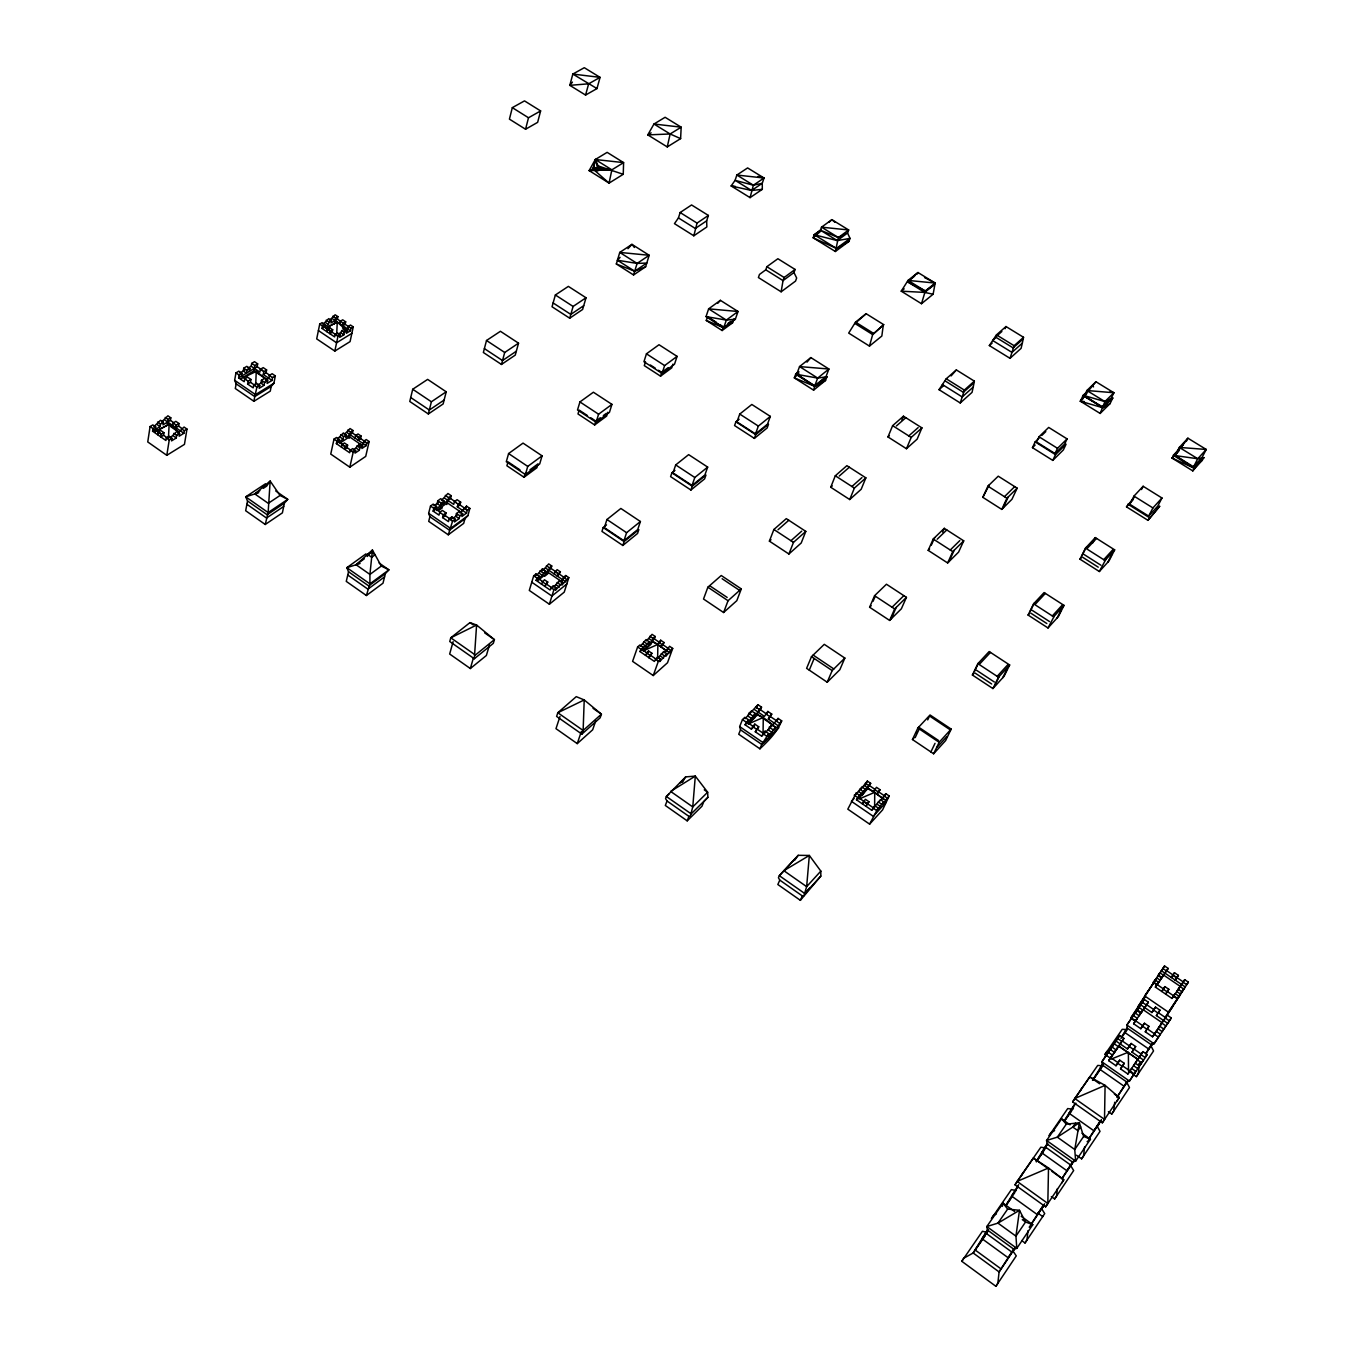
<?xml version="1.0" encoding="UTF-8"?>
<svg xmlns="http://www.w3.org/2000/svg" width="1354" height="1354" viewBox="0 0 1354 1354"><rect width="100%" height="100%" fill="white"/><g stroke="black" fill="none" stroke-linecap="round" stroke-linejoin="round"><path stroke-width="1.5" d="M779.786 880.117L777.839 884.517L800.349 900.325L820.812 876.123L820.829 871.113L809.337 855.457L798.183 855.322L779.329 875.683L778.432 877.747L779.786 880.117L802.347 895.942L803.954 895.654L806.645 886.65L809.337 855.457L783.848 870.69L806.645 886.65L820.829 871.113M874.633 807.119L874.718 792.327L867.762 788.671L858.825 798.301M763.064 734.071L763.267 717.468L757.191 714.387L747.797 723.476M657.621 658.67L657.875 644.402L652.611 641.864L642.812 650.462M1102.325 1122.804L1104.509 1119.403L1105.084 1085.366L1089.784 1076.887L1072.639 1101.919L1102.325 1122.804L1119.267 1097.502L1105.084 1085.366L1074.771 1098.483L1072.639 1101.919M1045.643 1206.854L1047.827 1203.452L1048.504 1167.977L1033.356 1158.093L1015.026 1184.835L1045.643 1206.854L1063.77 1179.808L1048.504 1167.977L1017.142 1181.399L1015.026 1184.835M623.246 174.294L623.602 162.615L607.134 152.359L595.32 159.518L589.125 170.604L609.063 183.112L623.246 174.294L598.146 165.933L595.32 159.518L623.602 162.615L611.856 169.842L589.125 170.604L592.984 168.945L611.856 169.842L609.063 183.112L592.984 168.945L595.32 159.518L611.856 169.842L593.543 167.439L592.984 168.945M255.703 384.773L256.245 371.436L253.892 370.844L241.029 378.646L256.245 371.436L266.84 379.543L253.892 370.844L254.874 365.546L257.666 363.854L254.501 361.704L251.709 363.397L251.184 366.223L247.917 368.186M973.238 387.058L974.355 381.134L956.364 369.93L946.226 378.781L939.033 389.681L960.24 402.967L972.037 392.372L973.238 387.058L962.203 396.942L960.24 402.967M336.723 333.727L337.264 322.032L325.688 328.074M168.387 438.967L169.148 424.242L154.982 431.774L155.727 426.95L152.816 424.919L150.091 426.561L147.755 441.946L166.796 455.316L184.449 444.383L186.97 429.083L184.059 427.052L177.831 433.195M680.605 138.633L681.18 127.174L665.102 117.29L653.965 124.026L647.787 134.892L667.268 146.926L680.605 138.633L670.128 133.978L653.965 124.026L681.18 127.174L670.128 133.978L647.787 134.892L651.139 132.861M1022.338 343.137L1023.539 337.298L1005.988 326.534L996.476 334.861L989.334 345.558L1009.999 358.319L1021.085 348.367L1022.338 343.137L1011.98 352.395L1009.999 358.319M1028.008 1230.668L1026.958 1239.976L1025.012 1242.989L1021.661 1240.552M1057.406 1188.626L1056.577 1195.937L1054.631 1198.967L1051.33 1196.597M1084.605 1146.821L1083.572 1155.808L1081.626 1158.838L1076.481 1155.199M1114.714 1102.224L1113.699 1111.042L1111.736 1114.071L1108.367 1111.702M1139.526 1063.195L1138.308 1073.62L1136.344 1076.633L1133.027 1074.331M883.163 326.06L881.843 336.029L869.471 346.099L848.687 333.084L855.542 322.117L866.137 313.705L883.722 324.655L872.67 334.556L869.471 346.099M933.126 294.224L935.157 283.054L917.995 272.526L908.043 280.413L901.239 291.178L921.499 303.702L933.126 294.224L924.731 292.413L901.239 291.178L904.167 288.842M170.215 437.867L176.68 431.587L179.591 433.618L176.68 435.413L176.274 437.968L171.552 440.879L171.958 438.307L169.047 436.259L166.322 437.934L165.916 440.507L152.596 431.181L153.002 428.609L155.727 426.95M154.001 426.527L160.483 420.282L163.394 422.313L162.988 424.868L170.401 420.383L170.807 417.827L167.913 415.796L161.668 421.889M157.69 434.736L158.079 432.163L160.804 430.504L163.952 432.705L163.546 435.277L160.821 436.936L161.228 434.363L163.952 432.705M152.596 431.181L160.077 426.645L160.466 424.073L163.394 422.313M167.354 424.259L168.099 419.452L170.807 417.827M166.796 455.316L169.25 439.982L171.958 438.307M172.753 425.545L173.177 422.99L175.868 421.348L178.982 423.531L178.576 426.087L175.885 427.729L176.308 425.173L178.982 423.531M179.591 433.618L179.185 436.191L183.873 433.297L184.296 430.741L186.97 429.083M236.155 383.842L235.308 388.53L253.892 401.292L254.755 396.604L236.155 383.842L234.648 380.305L235.968 372.892L238.812 371.165L241.994 373.349L241.486 376.175L245.633 379.018M264.098 385.281L260.916 383.097L261.457 380.288L264.47 378.426L267.652 380.592L264.639 382.454L264.098 385.281L259.189 388.31L259.731 385.484L256.532 383.3L253.706 385.027L253.181 387.853L247.613 384.045L250.456 382.319L250.964 379.492L247.545 377.14L244.702 378.866L244.194 381.693L238.642 377.901L239.15 375.058L241.994 373.349M243.754 368.186L243.246 371.013L246.411 373.179L246.919 370.353L249.965 368.525L246.8 366.359L243.754 368.186L246.919 370.353M249.441 371.351L249.965 368.525M247.613 384.045L248.137 381.219L250.964 379.492M238.642 377.901L257.142 366.68L257.666 363.854M259.731 385.484L256.905 387.21L254.755 396.604L271.172 386.465L273.897 383.267L275.319 375.887L272.137 373.721L269.361 375.43L268.82 378.24L265.57 380.254M275.319 375.887L272.543 377.597L272.002 380.423L263.285 374.466L266.078 372.756L266.603 369.947L263.201 367.628L260.391 369.32L259.866 372.147L251.184 366.223M263.285 374.466L263.81 371.656L266.603 369.947M267.652 380.592L267.127 383.419L272.002 380.423M265.435 483.818L245.7 496.833L247.528 500.98L245.666 510.729L265.249 524.472L282.394 512.861L284.374 503.163L287.742 499.355L275.742 490.977M271.172 386.465L270.275 391.137L253.892 401.292M265.249 524.472L268.143 512.557L270.157 481.059L254.823 493.939L268.261 503.333L280.041 495.462L287.742 499.355L268.143 512.557L245.7 496.833L258.716 492.704M336.994 335.47L324.351 326.991L324.858 324.52L322.083 322.658L319.73 324.08L316.701 338.889L334.827 351.075L350.077 341.614L353.259 326.889L350.5 325.045L348.181 326.466L347.183 331.087L342.46 327.922M338.365 334.624L344.119 328.954L346.895 330.799L344.373 332.339L343.848 334.81L339.769 337.332L340.294 334.861L337.518 332.999L335.166 334.438L334.658 336.909L321.998 328.413L322.506 325.942L324.858 324.52M693.823 235.799L697.039 223.088L708.396 215.438L691.572 204.962L680.148 212.527L678.439 217.926L674.461 223.647L693.823 235.799L706.856 226.947L706.653 220.82L708.396 215.438M322.946 324.317L328.717 318.647L331.476 320.509L330.968 322.98L337.366 319.087L337.891 316.616L335.132 314.788L329.564 320.306M326.822 331.662L327.329 329.174L329.682 327.753L332.678 329.75L332.153 332.221L329.817 333.659L330.325 331.188L332.678 329.75M321.998 328.413L328.447 324.503L328.954 322.032L331.476 320.509M329.174 330.224L329.682 327.753M334.269 324.198L335.555 318.038L337.891 316.616M339.854 323.724L340.379 321.253L342.697 319.832L345.676 321.829L345.152 324.283L342.816 325.705L343.341 323.234L345.676 321.829M334.827 351.075L337.958 336.3L340.294 334.861M346.895 330.799L346.353 333.27L350.415 330.782L350.94 328.311L353.259 326.889M750.065 197.633L753.366 185.21L764.045 178.017L747.611 167.93L736.847 175.038L735.104 180.336L731.143 185.955L750.065 197.633L762.319 189.323L762.251 183.298L764.045 178.017L757.986 176.426M352.142 451.119L338.822 442.013L339.38 439.508L336.469 437.511L333.998 439.136L330.748 454.081L349.823 467.181L365.715 456.4L369.134 441.539L366.223 439.559L363.803 441.184L363.244 443.672L359.013 446.498L359.572 444.01L362.5 446.008L361.924 448.496L366.155 445.652L366.714 443.164L369.134 441.539M362.5 446.008L359.876 447.768L359.318 450.256L355.053 453.116L355.628 450.628L352.7 448.614L350.246 450.256L349.687 452.761L336.367 443.638L336.909 441.133L339.38 439.508M337.349 439.068L343.374 432.958L346.285 434.939L345.727 437.427L352.395 433.009L352.954 430.521L350.06 428.541L344.238 434.516M1002.332 1206.346L1003.026 1203.181L1014.603 1211.542M341.445 447.108L342.003 444.62L344.458 442.978L347.606 445.127L347.047 447.632L344.593 449.274L345.152 446.769L347.606 445.127M336.367 443.638L343.104 439.17L343.645 436.682L346.285 434.939M667.268 146.926L670.128 133.978M349.146 438.341L350.534 432.129L352.954 430.521M355.036 438.07L355.594 435.582L358.031 433.974L361.146 436.106L360.587 438.594L358.167 440.202L358.725 437.714L361.146 436.106M593.543 167.439L600.837 169.842L596.335 171.044L596.894 169.538L593.543 167.439L595.32 159.518L597.486 167.744L600.837 169.842L601.514 168.031L598.146 165.933L597.486 167.744M349.823 467.181L353.174 452.27L355.628 450.628M353.563 450.171L359.572 444.01M367.56 556.46L365.969 553.871L346.844 567.681L348.52 571.76L346.269 581.391L366.392 595.506L382.996 583.202L385.365 573.622L388.903 569.848L379.069 562.993M412.716 389.258L409.771 401.478L428.355 413.969L443.147 403.949L446.211 391.797L427.644 379.391L412.716 389.258L431.384 401.783L446.211 391.797M366.392 595.506L369.913 583.845L388.903 569.848L381.32 566.057L372.435 550.029L356.102 564.753L369.93 574.418L369.913 583.845L346.844 567.681L360.062 563.501M428.355 413.969L431.384 401.783M512.32 107.643L509.426 119.135L525.555 129.239L537.64 122.351L540.618 110.926L524.506 100.89L512.32 107.643L528.5 117.764L540.618 110.926M525.555 129.239L528.5 117.764M460.106 513.064L466.521 506.142L469.855 508.427L467.892 515.637L464.913 518.802L463.677 523.389L448.276 534.796L428.71 521.358L429.895 516.754L428.643 513.318L430.504 506.057L433.178 504.128L436.53 506.413L435.819 509.189L440.185 512.184M459.091 518.565L455.739 516.28L456.467 513.521L459.311 511.423L462.662 513.725L459.835 515.806L459.091 518.565L454.487 521.967L455.215 519.208L451.864 516.906L449.206 518.853L448.462 521.612L442.606 517.6L445.263 515.654L445.991 512.895L442.386 510.424L439.712 512.354L438.984 515.129L433.145 511.118L433.855 508.342L436.53 506.413M437.833 500.777L437.105 503.553L440.456 505.821L441.167 503.062L444.027 500.997L440.693 498.712L437.833 500.777L441.167 503.062M441.506 500.371L447.937 493.482L451.271 495.75L450.527 498.509L433.145 511.118M443.3 503.756L444.027 500.997M486.509 340.497L483.361 352.497L501.471 364.446L515.265 355.103L518.531 343.171L500.421 331.29L486.509 340.497L504.703 352.463L518.531 343.171M442.606 517.6L443.333 514.842L445.991 512.895M446.82 504.551L448.631 497.663L451.271 495.75M469.855 508.427L467.248 510.356L466.504 513.098L457.313 506.836L459.937 504.924L460.682 502.165L457.077 499.711L454.453 501.623L453.725 504.399L444.569 498.154M451.864 516.906L451.119 519.665L445.263 515.654M448.276 534.796L452.574 521.155L455.215 519.208M457.313 506.836L458.058 504.077L460.682 502.165M501.471 364.446L504.703 352.463M462.662 513.725L461.917 516.483L466.504 513.098M466.521 506.142L465.776 508.901L459.937 504.924M585.571 95.068L588.651 83.813L600.059 77.364L584.302 67.7L572.827 74.064L569.814 85.336L585.571 95.068L596.962 88.585L600.059 77.364L572.827 74.064L596.962 88.585M453.116 641.661L449.663 654.016L470.346 668.537L486.374 655.488L489.471 644.961M508.596 453.556L506.294 461.731L525.386 474.56L539.704 463.965L542.074 455.841L523.033 443.113L508.596 453.556L527.738 466.402L542.074 455.841M555.36 294.986L552.043 306.766L569.712 318.207L582.609 309.474L586.028 297.762L568.358 286.388L555.36 294.986L573.097 306.444L586.028 297.762M921.499 303.702L925.29 291.025L935.157 283.054L924.528 277.553M520.004 469.906L508.004 461.849L506.904 465.759L524.015 477.268L525.149 473.358M569.712 318.207L573.097 306.444M525.386 474.56L527.738 466.402M470.346 668.537L473.392 657.976M474.323 658.755L476.591 625.023L469.956 622.62L450.78 637.802L449.748 641.525L474.323 658.755L493.313 643.353L494.413 639.647L476.591 625.023L450.78 637.802L475.389 655.031L494.413 639.647L484.63 632.843M616.324 263.979L619.76 252.419L631.946 244.363L649.175 255.28L645.638 266.789L633.554 274.964L616.324 263.979L634.704 271.223L645.638 266.789M579.935 401.935L577.515 409.974L596.115 422.228L609.452 412.361L611.94 404.372L593.39 392.22L579.935 401.935L598.586 414.206L611.94 404.372M543.005 581.746L538.333 578.53L539.078 576.093L535.998 573.994L533.696 575.822L529.296 590.429L549.385 604.222L564.229 592.155L568.815 577.616L565.735 575.535L563.484 577.346L562.062 581.915L548.082 572.37L537.673 580.68M535.253 576.432L535.998 573.994M553.684 587.077L559.54 580.527L562.621 582.626L555.445 590.259L556.206 587.805L553.126 585.707L550.079 589.989L536.032 580.358L539.078 576.093M536.59 575.382L542.463 568.866L545.527 570.965L544.782 573.402L551.01 568.443L551.755 566.006L548.708 563.924L543.039 570.254M541.718 571.32L542.463 568.866M633.554 274.964L637.091 263.421L649.175 255.28L619.76 252.419L637.091 263.421L646.789 263.048L634.704 271.223L617.441 260.239L620.064 257.345M536.032 580.358L542.311 575.365L545.527 570.965M541.397 584.031L544.426 579.766L547.744 582.034L544.714 586.299L547.744 582.034M551.755 566.006L549.487 567.8L547.625 573.893L544.646 576.262M587.501 415.61L579.157 410.11L577.989 413.952L594.66 424.953L595.845 421.094L600.347 417.777M596.115 422.228L598.586 414.206M554.074 573.893L557.103 569.645L560.387 571.879L557.374 576.127L560.387 571.879M607.828 412.242L606.643 416.084L594.66 424.953M549.385 604.222L553.921 589.65L556.206 587.805M562.621 582.626L561.859 585.063L568.815 577.616M565.735 575.535L564.973 577.972L551.01 568.443M646.45 353.817L643.945 361.721L662.055 373.433L674.512 364.226L677.085 356.373L659.009 344.728L646.45 353.817L664.628 365.563L677.085 356.373M645.503 361.84L644.301 365.631L660.549 376.158L671.736 367.865L672.972 364.108M606.507 524.912L603.207 527.535L601.955 531.411L622.823 545.459L637.548 533.476L638.834 529.634L624.109 541.583L622.823 545.459M606.947 519.513L604.341 527.603L623.923 540.754L637.717 529.566L640.408 521.51L620.86 508.461L606.947 519.513L626.597 532.681L640.408 521.51M660.549 376.158L661.767 372.367L668.165 367.645M662.055 373.433L664.628 365.563M559.981 716.52L555.986 728.672L577.244 743.617L592.663 729.789L595.625 721.157M623.923 540.754L626.597 532.681M735.357 319.205L733.868 319.087L732.599 322.777L722.139 330.528L706.28 320.441L707.533 316.734L706.043 316.599L708.633 308.847L720.379 300.334L738.015 311.488L735.357 319.205L723.696 327.837L706.043 316.599L726.336 320.086L735.357 319.205L728.52 323.555M577.244 743.617L581.357 731.498M581.881 734.122L583.134 730.466L584.217 699.933L576.262 696.65L557.814 712.746L556.612 716.418L581.881 734.122L600.16 717.806L601.413 714.167L584.217 699.933L557.814 712.746L583.134 730.466L601.413 714.167L593.035 708.328M674.969 470.363L671.906 472.817L670.602 476.625L690.912 490.03L704.605 478.876L705.959 475.085L692.249 486.221L690.912 490.03M675.697 464.93L672.989 472.884L692.046 485.443L704.875 475.017L707.668 467.096L688.644 454.639L675.697 464.93L694.805 477.488L707.668 467.096M722.139 330.528L723.391 326.822L732.599 322.777M716.351 322.337L707.533 316.734L723.696 327.837L726.336 320.086L738.015 311.488L708.633 308.847L726.336 320.086M765.772 269.818L766.855 266.704L777.89 258.732L795.086 269.446L793.986 272.543L783.035 280.616L781.14 291.804L758.409 277.553L759.476 274.456L765.772 269.818L783.035 280.616L784.152 277.502L795.086 269.446M692.046 485.443L694.805 477.488M651.9 653.271L648.854 657.621L651.9 653.271L648.498 650.936L647.652 653.356L642.151 649.582L642.998 647.178L639.833 645.012L637.632 646.941L632.589 661.361L653.237 675.544L667.505 662.766L672.701 648.431L669.553 646.281L666.523 650.614M657.841 658.332L663.595 651.579L666.76 653.728L659.736 661.615L660.6 659.212L657.435 657.045L654.371 661.412L639.934 651.528L642.998 647.178M640.273 646.315L646.044 639.596L649.192 641.745L648.346 644.149L654.337 638.902L655.184 636.498L652.053 634.349L646.467 640.899M639.934 651.528L649.192 641.745M645.452 655.285L648.498 650.936M655.184 636.498L653.017 638.394L650.885 644.402L643.725 650.682M739.132 419.249L735.916 421.822L734.562 425.562L754.364 438.391L767.143 427.982L768.513 424.259L755.718 434.634L754.364 438.391M739.741 414.07L736.948 421.889L755.498 433.906L767.481 424.174L770.341 416.389L751.825 404.474L739.741 414.07L758.358 426.087L770.341 416.389M657.638 644.555L660.667 640.222L664.052 642.541L661.023 646.857L664.052 642.541M660.667 640.222L659.804 642.625L654.337 638.902M653.237 675.544L658.399 661.175L660.6 659.212M821.099 229.791L814.262 234.75L813.162 237.796L835.367 251.489L848.89 241.435L850.024 238.406L847.553 233.006L848.67 229.977L831.881 219.67L821.523 227.167L820.422 230.214L814.262 234.75L836.484 248.459L848.89 241.435M666.76 653.728L665.88 656.131L672.701 648.431M755.498 433.906L758.358 426.087M707.888 587.196L703.521 599.027L723.595 612.516L736.813 600.668L741.298 588.905L721.242 575.518L707.888 587.196L728.046 600.719L741.298 588.905M814.262 234.75L837.28 240.589L847.553 233.006L838.397 237.542L821.523 227.167L848.67 229.977L838.397 237.542L835.367 251.489M798.775 371.961L795.695 374.178L794.324 377.868L813.602 390.155L825.551 380.423L826.956 376.75L817.681 378.088L795.695 374.178L798.708 371.775M825.551 380.423L815.006 386.465L796.694 374.263L799.554 366.579L810.86 357.591L828.902 369.016L825.974 376.666L814.769 385.772L813.602 390.155M723.595 612.516L728.046 600.719M796.694 374.263L814.769 385.772L817.681 378.088L828.902 369.016L799.554 366.579L817.681 378.088M667.031 801.009L665.322 805.478L687.189 820.846L701.964 806.222L703.741 801.771L707.888 797.354L707.651 792.225L695.313 776.113L685.649 776.891L666.354 796.474L665.559 798.572L667.031 801.009L688.949 816.394L690.354 815.971L692.757 806.916L695.313 776.113L670.619 791.413L692.757 806.916L707.651 792.225L704.266 789.873M769.394 541.143L773.879 529.499L786.302 518.633L805.799 531.394L801.213 542.988L788.908 554.006L769.394 541.143L771.001 539.721M682.433 782.257L685.649 776.891M866.137 313.705L855 323.521L872.67 334.556L883.722 324.655M788.908 554.006L793.478 542.379L805.799 531.394M687.189 820.846L688.949 816.394M830.73 487.254L835.3 475.779L846.893 465.658L865.866 477.86L861.178 489.268L849.72 499.541L830.73 487.254L832.236 485.934M917.453 273.897L917.995 272.526L910.497 279.144M771.949 725.998L778.076 718.399L781.698 720.87C777.23 732.057 768.7 740.469 759.933 748.813L738.725 734.24L740.503 729.823L739.656 726.59L742.466 719.6L744.835 717.315L748.474 719.786L747.391 722.461L753.721 726.793L751.368 729.095L745.022 724.745L748.474 719.786M748.965 713.338L747.882 715.995L751.504 718.466L755.126 713.355L751.504 710.884L748.965 713.338L752.587 715.809M745.106 718.669L757.935 704.689L761.54 707.143L760.457 709.801L745.022 724.745M756.514 708.159L757.935 704.689M754.043 716.012L755.126 713.355M756.514 716.029L759.205 709.394L761.54 707.143M751.368 729.095L754.804 724.136L758.731 726.81L755.295 731.786L761.642 736.136L769.275 728.621M753.721 726.793L754.804 724.136M755.295 731.786L758.731 726.81M849.72 499.541L854.374 488.1L865.866 477.86M761.642 736.136L765.095 731.16L768.733 733.665L767.65 736.322L771.729 732.294L768.09 729.806L771.695 724.678L775.334 727.149L774.234 729.806L778.279 725.812L768.327 719.025L771.746 714.1L767.853 711.442L764.435 716.368L754.516 709.598M767.853 711.442L766.753 714.1L760.457 709.801M768.327 719.025L771.746 714.1M765.095 731.16L763.994 733.817L757.648 729.467M887.97 436.953L892.624 425.664L903.456 416.203L921.922 427.881L917.166 439.119L906.452 448.716L887.97 436.953L889.375 435.717M759.933 748.813L761.76 744.412L775.419 730.906M768.733 733.665L761.76 744.412L740.503 729.823M770.595 727.335L771.695 724.678M771.729 732.294L775.334 727.149M778.076 718.399L776.976 721.056L770.663 716.757M901.899 419.943L903.456 416.203M778.279 725.812L781.698 720.87M811.486 656.673L806.612 668.351L827.209 682.213L839.852 669.688L844.845 658.078L824.264 644.335L811.486 656.673L832.185 670.568L844.845 658.078M809.269 670.145L814.16 658.467M906.452 448.716L911.191 437.444L921.922 427.881M956.364 369.93L951.083 375.938M827.209 682.213L832.185 670.568M869.606 607.235L874.566 595.709L886.447 584.234L906.435 597.334L901.358 608.792L889.612 620.42L869.606 607.235L871.147 605.729M873.042 601.311L875.344 595.997M974.355 381.134L964.319 390.087L962.203 396.942L942.35 384.519M1005.04 328.717L1005.988 326.534M889.612 620.42L894.672 608.945L906.435 597.334M891.135 618.913L896.196 607.438M1023.539 337.298L1014.112 345.71L1011.98 352.395L992.634 340.48L995.613 337.857M928.184 550.367L933.228 539.027L944.28 528.331L963.726 540.838L958.581 552.127L947.648 562.959L928.184 550.367L929.623 548.979M931.298 545.188L934.666 537.64M794.51 860.467L798.183 855.322M942.604 532.105L944.28 528.331M947.648 562.959L952.776 551.637L963.726 540.838M949.069 561.555L954.198 550.249M982.835 497.341L987.912 486.171L998.236 476.185L1017.142 488.151L1011.963 499.271L1001.757 509.392L982.835 497.341L989.249 484.867M800.349 900.325L802.347 895.942M857.539 799.689L859.553 795.306L856.219 793.021L847.807 809.167L869.623 824.146L882.605 809.861L889.172 795.966L885.838 793.681L882.774 798.166M856.219 793.021L855.153 795.357L861.889 786.945L865.206 789.213L864.123 791.565L870.673 783.34L867.355 781.089L860.805 789.297M889.172 795.966L882.656 804.225L883.756 801.89L880.422 799.605L871.722 810.251L856.473 799.808L859.553 795.306M865.24 785.675L867.355 781.089M856.473 799.808L865.206 789.213M870.673 783.34L862.075 795.526M868.98 801.737L865.883 806.256L868.98 801.737L865.375 799.283L862.295 803.785L864.292 801.619M1001.757 509.392L1006.919 498.238L1017.142 488.151M1003.077 508.072L1008.256 496.918M1052.786 460.394L1055.511 454.639L1066.055 444.214L1063.33 449.951L1052.786 460.394L1032.459 447.666L1035.133 441.895L1039.127 438.036M880.032 789.737L876.969 794.206L880.032 789.737L876.461 787.3L873.398 791.768L875.378 789.619L869.59 785.675M1039.026 436.767L1036.589 442.013L1055.054 453.556L1064.616 444.112L1067.087 438.899L1048.69 427.424L1039.026 436.767L1057.525 448.326L1067.087 438.899M871.722 810.251L874.819 805.732L878.154 808.016L877.07 810.352L883.756 801.89M874.819 805.732L873.719 808.067L858.487 797.641M869.623 824.146L878.154 808.016M880.472 800.688L885.838 793.681M912.461 739.538L917.877 728.029L930.046 714.98L951.185 729.095L945.634 740.553L933.617 753.772L912.461 739.538L914.035 737.845M915.186 737.591L919.248 728.943M927.71 719.905L929.267 716.621M1055.054 453.556L1057.525 448.326M1085.908 392.778L1083.048 395.537L1080.357 401.224L1100.159 413.444L1110.043 403.644L1112.785 397.991L1104.915 401.596L1100.159 413.444M930.892 751.927L935.022 743.329M933.617 753.772L939.151 742.297L951.185 729.095M972.392 675.02L977.876 663.646L989.148 651.545L1009.661 664.983L1004.076 676.289L992.922 688.56L972.392 675.02L973.848 673.446M974.491 671.398L978.604 662.868M1110.043 403.644L1102.884 407.774L1084.452 395.656L1086.89 390.511L1095.945 381.743L1113.868 392.745L1111.397 397.89L1102.427 406.742L1083.048 395.537L1086.043 393.066M1028.075 615.054L1033.593 603.833L1044.086 592.578L1064.024 605.39L1058.388 616.561L1048.013 627.968L1028.075 615.054L1029.429 613.582M1030.14 611.534L1034.27 603.105M992.922 688.56L998.507 677.22L1009.661 664.983M995.038 684.938L999.218 676.425M1002.637 677.863L1006.834 669.384M1079.967 559.185L1085.502 548.116L1095.301 537.606L1114.664 549.859L1109.028 560.878L1099.346 571.523L1079.967 559.185L1081.237 557.814M1081.981 555.749L1086.145 547.439M1048.013 627.968L1054.309 616.036M1092.526 543.123L1095.301 537.606M1057.068 618.016L1061.282 609.655M1147.955 520.325L1159.667 506.278L1147.955 520.325L1126.494 506.87L1134.398 497.155M1133.975 496.106L1129.811 504.28L1148.683 516.094L1157.738 506.142L1161.969 498.001L1143.131 486.272L1133.975 496.106L1152.914 507.936L1161.969 498.001M1099.346 571.523L1105.609 559.794M1141.473 489.539L1143.131 486.272M1107.792 562.232L1112.006 553.989M1179.283 450.137L1171.938 458.007L1192.823 470.904L1203.875 457.618L1197.765 458.752L1173.309 455.333L1183.091 444.823L1175.644 453.607M1186.256 441.421L1187.915 438.205L1206.245 449.46L1202.03 457.466L1193.551 466.808L1194.228 468.23L1192.823 470.904M1148.683 516.094L1152.914 507.936M1178.657 450.764L1175.17 455.469L1193.551 466.808L1197.765 458.752L1206.245 449.46L1179.334 447.412L1175.17 455.469L1194.228 468.23L1202.47 460.275M995.884 1286.3L997.83 1283.287L999.1 1271.931L1015.043 1248.168L1013.097 1251.214L1016.262 1255.886L995.884 1286.3L961.797 1261.302L963.659 1258.272L973.171 1252.992L985.001 1235.914M1029.395 1227.113L1032.78 1224.676L1025.553 1222.002L1019.494 1210.307L1007.664 1209.071L1003.026 1203.181L986.795 1226.555L987.421 1230.007L973.171 1252.992L999.1 1271.931L1013.689 1249.099L1016.803 1248.354L1032.78 1224.676L1021.204 1216.315M1021.576 1175.272L1023.472 1172.226M1005.599 1205.686L1018.631 1184.716M1036.622 1160.733L1047.065 1143.978L1046.574 1140.474L1061.604 1118.844L1070.083 1124.835M1079.73 1091.595L1081.626 1088.548M1063.99 1121.23L1075.076 1103.476M1106.066 1055.172L1110.28 1058.083L1108.672 1060.639L1116.001 1065.75L1118.082 1062.721L1110.754 1057.626L1112.362 1055.071L1108.164 1052.16L1101.885 1061.874L1102.19 1064.887L1092.509 1080.357L1103.121 1065.039M1108.164 1052.16L1106.573 1054.715L1119.707 1035.522L1123.888 1038.416L1122.28 1040.972L1129.558 1045.999L1127.51 1048.978L1116.051 1041.057M1120.994 1038.416L1127.29 1029.615L1122.229 1029.311L1104.796 1054.715L1106.692 1051.669L1110.229 1049.621L1114.037 1043.697L1118.218 1046.591L1116.627 1049.147M1112.446 1046.253L1114.037 1043.697M1119.707 1035.522L1101.885 1061.874L1129.456 1081.067L1143.504 1060.064L1132.012 1052.109L1133.62 1049.553L1129.118 1046.439L1131.165 1043.443L1135.668 1046.557L1134.043 1049.113L1141.337 1054.157L1142.979 1051.618L1147.16 1054.512L1142.878 1061.181L1138.748 1064.244M1153.168 982.327L1156.807 984.798L1155.368 987.083L1172.022 998.457L1183.278 981.938L1166.725 970.7L1168.164 968.432L1164.542 965.977L1130.708 1018.225L1140.965 1003.483M1158.702 1036.707L1160.327 1034.168L1156.164 1031.308L1154.539 1033.847L1147.312 1028.871L1148.92 1026.315L1144.452 1023.252L1140.83 1028.718L1133.62 1023.742L1148.344 1002.197L1144.248 999.387L1126.883 1025.029L1127.137 1028.058L1121.484 1037.096M1142.099 1001.842L1145.078 997.086M1164.542 965.977L1137.648 1007.122M1140.051 1006.073L1144.248 999.387M1157.111 984.561L1158.55 982.293L1154.911 979.805L1153.49 982.09L1163.763 989.114M1155.368 987.083L1168.164 968.432M1156.993 984.933L1166.437 970.903L1162.815 968.448M1133.62 1023.742L1137.225 1018.276L1133.095 1015.432L1131.504 1017.988L1142.844 1025.79L1144.452 1023.252M1135.634 1020.831L1137.225 1018.276M1140.728 1013.215L1139.137 1015.754L1135.007 1012.927L1136.615 1010.372L1140.728 1013.215L1142.894 1010.101L1138.765 1007.258L1137.174 1009.813L1141.287 1012.64L1142.894 1010.101M1148.344 1002.197L1143.368 1009.847L1162.155 1022.744L1154.251 1034.405M1164.897 986.626L1161.732 991.416L1164.897 986.626L1168.824 989.3L1165.659 994.107L1168.824 989.3M1174.477 972.714L1171.328 977.47L1174.477 972.714L1178.386 975.371L1175.238 980.127L1178.386 975.371M1116.001 1065.75L1119.69 1060.165L1124.226 1063.313L1122.618 1065.869L1134.178 1073.891L1135.803 1071.352L1131.589 1068.424L1129.964 1070.963M1118.082 1062.721L1119.69 1060.165M1127.51 1048.978L1129.118 1046.439M1129.558 1045.999L1131.165 1043.443M1140.83 1028.718L1142.454 1026.163L1146.923 1029.243L1145.298 1031.799L1152.542 1036.792L1167.165 1015.094L1171.295 1017.92L1167.013 1024.572M1140.66 1004.803L1151.932 1012.538L1153.557 1009.999L1157.992 1013.046L1156.384 1015.585L1167.707 1023.353L1154.065 1043.765L1151.357 1044.763L1145.569 1053.767M1163.763 975.168L1180.299 986.423L1184.716 979.67L1188.355 982.141L1165.54 1017.633L1158.347 1012.707L1159.972 1010.152L1155.521 1007.122L1153.913 1009.661L1146.753 1004.753M1142.979 1051.618L1127.882 1074.01L1120.537 1068.898L1122.161 1066.343L1117.625 1063.195M1172.022 998.457L1175.204 993.65L1178.86 996.138L1177.405 998.406L1167.097 991.382M1173.749 995.918L1175.204 993.65M1182.228 991.28L1183.684 989.029L1180.045 986.541L1176.744 991.517L1180.4 994.005L1165.405 1017.006M1178.589 988.809L1180.045 986.541M1183.278 981.938L1184.716 979.67M1031.189 1224.168L1043.494 1204.925M1127.882 1074.01L1129.524 1071.471L1133.738 1074.399L1129.456 1081.067L1126.765 1081.998L1116.881 1097.4M1135.752 1062.416L1137.377 1059.86L1141.591 1062.788L1139.95 1065.327M1117.642 1038.501L1121.823 1041.378L1118.827 1046.168L1137.885 1059.387L1140.948 1054.614L1145.145 1057.525L1147.16 1054.512M1061.824 1178.725L1072.503 1162.054L1075.651 1161.123L1090.427 1139.222L1081.948 1133.23M1152.542 1036.792L1154.183 1034.253L1158.347 1037.113L1154.065 1043.765L1126.883 1025.029L1138.849 1007.799M1160.141 1025.604L1161.766 1023.049L1165.912 1025.892L1164.271 1028.448M1162.155 1022.744L1165.202 1017.988L1169.331 1020.814L1167.707 1023.353M1180.4 994.005L1185.207 986.914L1161.393 970.716M1088.819 1138.782L1100.142 1121.112M1101.31 1120.283L1097.315 1126.528L1100.023 1131.352L1081.626 1158.838M1061.587 1183.227L1063.77 1179.808L1051.94 1171.362M1025.012 1242.989L1044.713 1213.59L1041.7 1208.851L1043.663 1205.805L1029.345 1227.147M1117.084 1100.92L1119.267 1097.502L1114.359 1094.066M1139.391 1066.038L1137.749 1068.594L1133.552 1065.666L1135.177 1063.127L1139.391 1066.038L1141.591 1062.788M1136.344 1076.633L1153.557 1050.941L1151.103 1046.05L1153.066 1043.003L1146.11 1053.294M1054.631 1198.967L1073.654 1170.567L1070.794 1165.794L1072.74 1162.731L1062.145 1178.437M1111.736 1114.071L1129.49 1087.55L1126.917 1082.692M1152.305 1043.579L1148.649 1048.978L1124.497 1032.29L1126.833 1028.905M1015.161 1247.389L1008.155 1257.748L982.022 1238.724L987.946 1230.177M1044.628 1203.774L1037.316 1214.606L1011.573 1196.056L1017.869 1186.984M1074.01 1160.276L1066.935 1170.753L1041.615 1152.711L1047.674 1143.978M1101.361 1119.809L1093.93 1130.793L1069 1113.208L1075.905 1103.222M1127.831 1080.627L1124.057 1086.213L1099.533 1069.118L1103.375 1063.584M1089.039 1138.612L1099.262 1123.465M1117.964 1095.792L1127.78 1081.254M1169.331 1020.814L1171.295 1017.92M1133.738 1074.399L1135.803 1071.352M1083.64 1136.429L1074.754 1149.512L1075.651 1161.123L1046.574 1140.474L1057.322 1137.157L1079.358 1122.788L1083.64 1136.429L1090.427 1139.222L1087.127 1141.642M1188.355 982.141L1186.663 984.646L1183.024 982.175M1179.689 995.664L1168.468 1012.217L1144.655 995.918L1156.045 979.551M1166.928 1015.094L1172.547 1006.817M1145.298 1031.799L1148.92 1026.315M1156.384 1015.585L1159.972 1010.152M1080.627 1126.85L1077.987 1130.725L1072.808 1127.07L1075.448 1123.194M1120.537 1068.898L1124.226 1063.313M1132.012 1052.109L1135.668 1046.557M1151.932 1012.538L1155.521 1007.122M1007.664 1209.071L997.966 1223.119L986.795 1226.555L1016.803 1248.354L1015.94 1236.151L1019.494 1210.307L997.966 1223.119L1015.94 1236.151L1025.553 1222.002L1022.304 1219.649M1066.292 1124.175L1057.322 1137.157L1074.754 1149.512L1079.358 1122.788L1066.292 1124.175L1061.604 1118.844M987.963 1229.534L985.594 1232.952L1011.81 1252.027M1047.607 1143.47L1045.22 1146.923L1070.625 1164.999M985.103 1235.44L975.066 1249.928L1001.046 1268.901M985.712 1234.56L988.081 1231.141M1005.751 1205.635L1014.857 1192.485M1036.335 1161.478L1046.083 1147.397M1064.278 1121.112L1073.502 1107.809M1006.107 1205.415L1010.676 1198.849M1036.301 1161.834L1043.46 1151.492M1064.667 1120.858L1071.589 1110.872M1092.796 1080.238L1101.648 1067.46M1108.672 1060.639L1123.888 1038.416M1110.534 1058.151L1118.827 1046.168L1137.885 1059.387M961.797 1261.302L982.429 1231.277L987.371 1232.495M1182.127 446.058L1187.915 438.205L1179.334 447.412L1197.765 458.752M368.694 554.954L372.435 550.029L369.93 574.418L381.32 566.057M572.454 82.12L569.814 85.336L588.651 83.813M1095.945 381.743L1084.452 395.656L1104.915 401.596L1113.868 392.745L1110.178 391.678M1086.703 393.54L1080.357 401.224L1102.884 407.774L1112.785 397.991L1102.427 406.742M807.001 362.144L810.86 357.591M717.772 303.296L720.379 300.334M1178.911 450.493L1171.938 458.007L1194.228 468.23L1203.875 457.618L1193.551 466.808M1064.024 605.39L1053.632 616.781L1033.593 603.833M1114.664 549.859L1104.982 560.488L1085.502 548.116M886.295 802.059L873.296 816.327L851.395 801.314L854.035 798.488M937.154 747.188L946.869 736.525M806.561 891.304L809.387 888.207M820.812 876.123L804.885 893.606L779.329 875.683L795.424 858.419M627.985 248.696L631.946 244.363L634.417 247.477M997.17 676.34L1007.63 664.899M1052.329 615.935L1062.061 605.289M1103.713 559.693L1112.785 549.758M979.924 663.731L990.468 652.408M1035.573 603.935L1045.373 593.39M1087.397 548.235L1096.537 538.401M915.964 732.954L916.743 732.108M1126.494 506.87L1133.01 499.863M798.809 373.433L794.324 377.868L815.006 386.465L826.956 376.75L814.769 385.772M707.888 797.354L691.183 813.872L666.354 796.474L669.164 793.749M778.804 727.826L763.521 742.94L739.656 726.59M892.083 607.235L903.846 595.642M950.254 550.012L959.8 540.601M1004.465 496.681L1014.705 486.611M937.171 539.247L946.784 529.939M1032.459 447.666L1035.116 445.077M1083.217 398.448L1080.357 401.224L1084.317 401.546M748.474 723.831L755.177 717.332M680.419 782.883L683.228 780.158M1041.801 435.446L1045.796 431.587M829.02 222.31L831.881 219.67L835.012 222.327M973.408 383.351L963.354 392.305L945.295 381.016M1022.558 339.482L1013.13 347.893L995.529 337.044L1001.875 331.493M663.985 652.848L668.69 648.684L662.309 644.335M790.939 540.72L801.703 531.157M851.92 486.509L861.939 477.59M908.788 435.92L918.147 427.593M820.558 231.314L813.162 237.796L836.484 248.459L850.024 238.406L837.28 240.589L820.422 230.214L838.397 237.542M778.008 529.736L788.807 520.274M839.26 476.049L849.33 467.215M896.416 425.951L905.826 417.709M939.033 389.681L943.518 385.755M989.334 345.558L992.144 343.104M566.801 583.997L551.924 596.048L531.767 582.22M560.099 581.898L562.722 579.783M910.345 279.533L914.61 276.148M781.14 291.804L795.543 281.09L796.66 278.027L793.986 272.543M384.553 576.872L367.916 589.159L347.758 575.01M467.892 515.637L450.628 528.398L428.643 513.318M529.973 469.804L538.012 463.847L536.878 467.756L524.015 477.268M603.342 415.56L606.338 413.359M727.893 323.504L730.872 321.287M464.913 518.802L449.511 530.209L429.895 516.754M385.365 573.622L368.711 585.91L348.52 571.76M452.608 518.565L457.077 515.282M436.699 510.509L447.277 502.842L460.817 512.083M439.271 510.035L442.284 507.852M356.102 564.753L364.277 558.83M433.974 505.804L438.527 502.52M925.29 291.025L934.599 284.425L924.731 292.413L907.502 281.801L925.29 291.025L908.043 280.413L935.157 283.054M284.374 503.163L267.178 514.757L247.528 500.98M283.697 506.447L266.518 518.04L246.902 504.28M706.653 220.82L695.313 228.471L678.439 217.926M444.146 400.022L429.336 410.025L410.719 397.517M516.314 351.228L502.52 360.553L484.377 348.604M583.709 305.682L570.813 314.399L553.126 302.957M339.939 443.13L349.484 436.8L362.737 445.838M254.823 493.939L259.883 490.588M263.268 488.354L266.653 486.12L270.157 481.059L280.041 495.462M351.871 333.355L336.587 342.782L318.41 330.579M273.897 383.267L255.517 394.623L234.648 380.305M344.948 330.596L347.639 328.937M257.598 385.145L262.354 382.217M239.912 373.027L244.752 370.116M1054.597 1130.607L1050.958 1132.672L1049.062 1135.735L1067.714 1108.571L1072.74 1109.214M996.442 1213.844L993.328 1215.604L991.433 1218.634L1011.387 1189.607L1016.363 1190.623M325.569 328.26L337.264 322.032L347.183 331.087M156.759 430.826L169.148 424.242L178.965 432.18M643.235 650.885L657.875 644.402L667.133 651.629M748.322 723.967L763.267 717.468L773.693 725.642M859.452 798.86L874.718 792.327L883.299 799.131M1111.262 1059.082L1128.373 1052.176L1128.525 1071.082M762.319 189.323L751.588 190.491L735.104 180.336L753.366 185.21L762.251 183.298L751.588 190.491L731.143 185.955L735.307 186.412M1113.868 392.745L1086.89 390.511L1104.915 401.596M1102.748 1065.869L1097.705 1065.412L1074.771 1098.483L1104.509 1119.403M764.045 178.017L736.847 175.038L753.366 185.21M617.441 260.239L637.091 263.421M1045.847 1148.04L1040.854 1147.21L1017.142 1181.399L1047.827 1203.452M706.28 320.441L723.696 327.837M996.476 334.861L1014.112 345.71M1083.048 395.537L1102.884 407.774M1173.309 455.333L1194.228 468.23M680.148 212.527L697.039 223.088M766.855 266.704L784.152 277.502M855.542 322.117L873.212 333.169M946.226 378.781L964.319 390.087M1035.133 441.895L1055.511 454.639M1127.865 504.145L1149.36 517.617M892.624 425.664L911.191 437.444M987.912 486.171L1006.919 498.238M1083.979 554.463L1100.904 565.21M719.871 324.571L723.391 326.822M795.695 374.178L815.006 386.465M1082.591 557.222L1098.246 567.174M835.3 475.779L854.374 488.1M933.228 539.027L952.776 551.637M1032.12 610.282L1049.519 621.554M650.394 365.005L655.268 368.153M658.518 370.268L661.767 372.367M735.916 421.822L755.718 434.634M1030.732 613.091L1046.828 623.517M773.879 529.499L793.478 542.379M874.566 595.709L894.672 608.945M977.876 663.646L998.507 677.22M976.437 670.213L994.378 682.027M590.835 417.794L595.845 421.094M671.906 472.817L692.249 486.221M975.083 673.056L991.653 683.99M332.796 316.193L335.555 318.038M337.366 319.087L343.341 323.234M345.152 324.283L350.94 328.311M930.621 716.723L950.406 729.941M722.122 578.733L739.606 590.412M332.289 318.664L350.415 330.782M326.196 320.187L328.954 322.032M341.597 330.494L344.373 332.339M325.688 322.658L328.447 324.503M341.073 332.966L343.848 334.81M319.73 324.08L322.506 325.942M327.329 329.174L330.325 331.188M335.166 334.438L337.958 336.3M709.614 585.69L727.166 597.436M813.145 655.082L833.827 668.944M918.672 727.183L938.559 740.52M917.877 728.029L939.151 742.297M603.207 527.535L624.109 541.583M1172.767 975.202L1176.677 977.859M1157.941 975.455L1161.58 977.926M1178.2 989.249L1181.839 991.737M1156.519 977.723L1160.141 980.194M257.142 366.68L262.659 370.437M266.078 372.756L270.225 375.6M450.527 498.509L456.349 502.469M251.709 363.397L254.874 365.546M260.391 369.32L263.81 371.656M269.361 375.43L272.543 377.597M445.297 495.378L448.631 497.663M454.453 501.623L458.058 504.077M463.897 508.072L467.248 510.356M755.6 706.94L759.205 709.394M765.518 713.71L769.427 716.368M775.757 720.683L779.379 723.154M352.395 433.009L365.665 442.047M878.001 791.43L884.754 796.017M347.623 430.149L350.534 432.129M355.594 435.582L358.725 437.714M363.803 441.184L366.714 443.164M546.441 565.718L549.487 567.8M554.835 571.456L558.136 573.707M563.484 577.346L566.564 579.444M649.869 636.262L653.017 638.394M658.501 642.134L661.886 644.453M667.387 648.211L670.535 650.36M865.358 783.221L868.676 785.489M874.481 789.433L878.069 791.87M883.874 795.847L887.209 798.115M1163.171 989.148L1167.097 991.822M1173.478 996.172L1177.134 998.677M347.081 432.637L366.155 445.652M545.696 568.155L565.786 581.881M649.023 638.665L669.671 652.763M864.292 785.557L886.108 800.451M757.191 714.387L760.491 716.638M763.791 718.889L772.051 724.525M261.457 380.288L264.639 382.454M340.734 434.685L343.645 436.682M356.948 445.771L359.876 447.768M456.467 513.521L459.835 515.806M539.992 570.829L543.072 572.911M557.086 582.508L560.167 584.606M643.692 641.661L646.84 643.81M661.243 653.66L664.408 655.827M769.174 727.149L772.829 729.637M859.722 789.264L863.057 791.531M878.289 801.94L881.623 804.225M340.192 437.19L343.104 439.17M356.39 448.259L359.318 450.256M539.264 573.267L542.311 575.365M556.342 584.945L559.405 587.044M642.828 644.064L645.976 646.213M660.38 656.064L663.545 658.23M858.656 791.599L861.973 793.867M877.189 804.276L880.523 806.561M546.119 583.879L552.364 588.144M650.157 655.065L656.572 659.449M333.998 439.136L336.909 441.133M342.003 444.62L345.152 446.769M350.246 450.256L353.174 452.27M533.696 575.822L536.776 577.921M542.142 581.594L545.459 583.862M550.841 587.551L553.921 589.65M637.632 646.941L640.78 649.108M646.298 652.882L649.7 655.218M655.234 658.992L658.399 661.175M854.205 795.187L857.539 797.472M863.378 801.45L866.966 803.921M872.822 807.915L876.173 810.217M250.456 382.319L254.62 385.162M235.968 372.892L239.15 375.058M244.702 378.866L248.137 381.219M253.706 385.027L256.905 387.21M430.504 506.057L433.855 508.342M439.712 512.354L443.333 514.842M449.206 518.853L452.574 521.155M742.466 719.6L746.105 722.088M752.452 726.438L756.378 729.112M762.742 733.479L766.398 735.984M1142.251 1002.248L1146.364 1005.074M1131.081 1018.343L1135.211 1021.187M1127.137 1028.058L1151.357 1044.763M1111.803 1046.913L1116.001 1049.824L1114.393 1052.38L1110.212 1049.468M469.956 622.62L473.223 624.888M1102.19 1064.887L1126.765 1081.998M170.401 420.383L173.769 422.736M178.576 426.087L181.978 428.473M165.205 417.421L168.099 419.452M173.177 422.99L176.308 425.173M181.385 428.71L184.296 430.741M164.799 419.994L183.873 433.297M170.655 426.561L178.931 432.349M157.572 422.042L160.466 424.073M173.769 433.365L176.68 435.413M157.166 424.614L160.077 426.645M173.363 435.937L176.274 437.968M1089.784 1076.887L1099.617 1083.759M155.321 429.523L160.398 433.077M163.546 435.277L166.965 437.664M150.091 426.561L153.002 428.609M158.079 432.163L161.228 434.363M166.322 437.934L169.25 439.982M1047.065 1143.978L1072.503 1162.054M1033.356 1158.093L1048.555 1168.942M1037.773 1213.015L1042.766 1216.603M987.421 1230.007L1013.689 1249.099M1093.05 385.873L1093.507 386.889M1159.803 972.764L1158.381 975.049L1162.003 977.52L1163.441 975.235L1159.803 972.764M1159.633 1026.197L1158.008 1028.735L1162.155 1031.596L1163.78 1029.04L1159.633 1026.197M375.092 554.802L371.69 557.273L367.577 554.395L370.979 551.941L375.092 554.802"/></g></svg>
